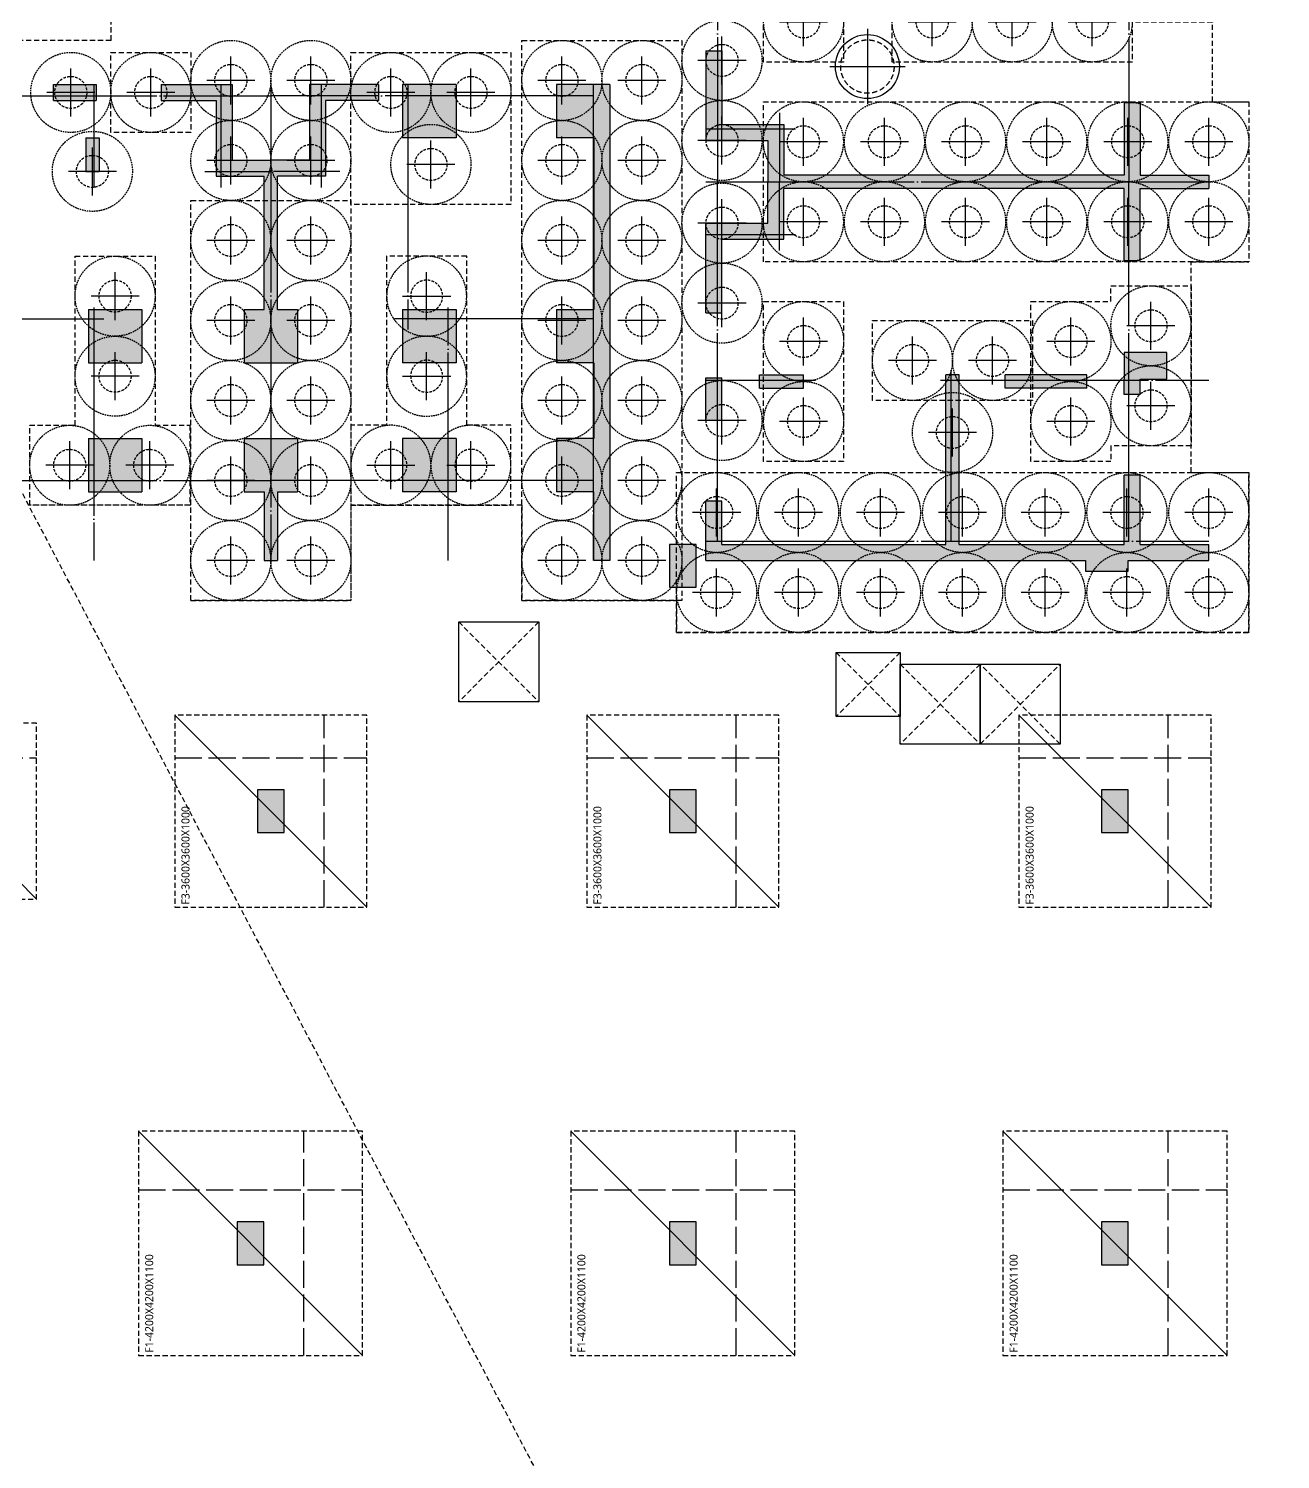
# Model space of a CAD drawing. Header units: millimetres. Extents: x 262481 to 2519995, y -394348 to 364571.
# Drawn here: x 2364985 to 2388445, y 108732 to 135553 of the extents above; entities that cross this region are included whole.
import ezdxf
from ezdxf.enums import TextEntityAlignment as Align

# ---------------------------------------------------------------- set-up
doc = ezdxf.new("R2010")
doc.units = ezdxf.units.MM
doc.header["$LTSCALE"] = 65
for name, pattern in [('XS-기초$0$CEN', [62, 60, -1, 0, -1]), ('XS-기초$0$HID', [2.3, 1.5, -0.8]), ('XS-기초$0$HID2', [7.5, 6, -1.5])]:
    doc.linetypes.add(name, pattern=pattern)
doc.layers.add('XS-기초$0$0106', color=30, linetype='XS-기초$0$HID', plot=False)
doc.layers.add('XS-기초$0$DEFPOINT', color=144, linetype='Continuous', plot=False)
for name, color, linetype in [('XS-기초$0$252', 252, 'Continuous'), ('XS-기초$0$BAR-B', 2, 'XS-기초$0$HID2'), ('XS-기초$0$CEN', 1, 'XS-기초$0$CEN'), ('XS-기초$0$MAT', 3, 'XS-기초$0$HID'), ('XS-기초$0$PILE', 3, 'XS-기초$0$HID'), ('XS-기초$0$WALL', 11, 'Continuous'), ('XS-기초$0$기초연단', 3, 'Continuous'), ('XS-기초$0$보강구간', 6, 'XS-기초$0$HID'), ('XS-기초$0$집수정', 21, 'Continuous'), ('XS-기초$0$집수정-영구', 1, 'Continuous'), ('XS-기초$0$집수정-우수', 6, 'Continuous'), ('XS-기초$0$집수정-주동', 21, 'Continuous')]:
    doc.layers.add(name, color=color, linetype=linetype)
doc.styles.add('XS-기초$0$맑은고딕', font='malgun.ttf')

# ---------------------------------------------------------------- blocks, each defined once
blk = doc.blocks.new('XS-기초$0$A$C762E058C')
at = {"layer": 'XS-기초$0$252'}
h = blk.add_hatch(color=256, dxfattribs=at)
h.dxf.hatch_style = 1
h.paths.add_polyline_path([(93400, -71500), (92600, -71500), (92600, -72000), (93400, -72000)])
h.paths.add_polyline_path([(85300, -71500), (84500, -71500), (84500, -72000), (85300, -72000)])
h.paths.add_polyline_path([(93400, -63400), (92600, -63400), (92600, -63900), (93400, -63900)])
h.paths.add_polyline_path([(85300, -63400), (84500, -63400), (84500, -63900), (85300, -63900)])
h.paths.add_polyline_path([(93400, -55300), (92600, -55300), (92600, -55800), (93400, -55800)])
h.paths.add_polyline_path([(85300, -55300), (84500, -55300), (84500, -55800), (85300, -55800)])
h.paths.add_polyline_path([(93400, -47200), (92600, -47200), (92600, -47700), (93400, -47700)])
h.paths.add_polyline_path([(85300, -47200), (84500, -47200), (84500, -47700), (85300, -47700)])
h.paths.add_polyline_path([(93400, -39100), (92600, -39100), (92600, -39600), (93400, -39600)])
h.paths.add_polyline_path([(85300, -39100), (84500, -39100), (84500, -39600), (85300, -39600)])
h.paths.add_polyline_path([(73650, -71500), (72850, -71500), (72850, -72000), (73650, -72000)])
h.paths.add_polyline_path([(77850, -71500), (77050, -71500), (77050, -72000), (77850, -72000)])
h.paths.add_polyline_path([(68450, -71500), (67650, -71500), (67650, -72000), (68450, -72000)])
h.paths.add_polyline_path([(73650, -63400), (72850, -63400), (72850, -63900), (73650, -63900)])
h.paths.add_polyline_path([(77850, -63400), (77050, -63400), (77050, -63900), (77850, -63900)])
h.paths.add_polyline_path([(68450, -63400), (67650, -63400), (67650, -63900), (68450, -63900)])
h.paths.add_polyline_path([(73650, -55300), (72850, -55300), (72850, -55800), (73650, -55800)])
h.paths.add_polyline_path([(77850, -55300), (77050, -55300), (77050, -55800), (77850, -55800)])
h.paths.add_polyline_path([(68450, -55300), (67650, -55300), (67650, -55800), (68450, -55800)])
h.paths.add_polyline_path([(73650, -47200), (72850, -47200), (72850, -47700), (73650, -47700)])
h.paths.add_polyline_path([(77850, -47200), (77050, -47200), (77050, -47700), (77850, -47700)])
h.paths.add_polyline_path([(68450, -47200), (67650, -47200), (67650, -47700), (68450, -47700)])
h.paths.add_polyline_path([(73650, -39100), (72850, -39100), (72850, -39600), (73650, -39600)])
h.paths.add_polyline_path([(77850, -39100), (77050, -39100), (77050, -39600), (77850, -39600)])
h.paths.add_polyline_path([(68450, -39100), (67650, -39100), (67650, -39600), (68450, -39600)])
h.paths.add_polyline_path([(73650, -22900), (72850, -22900), (72850, -23400), (73650, -23400)])
h.paths.add_polyline_path([(73650, -31000), (72850, -31000), (72850, -31500), (73650, -31500)])
h.paths.add_polyline_path([(101500, -63400), (100700, -63400), (100700, -63900), (101500, -63900)])
h.paths.add_polyline_path([(101500, -41540), (100700, -41540), (100700, -42040), (101500, -42040)])
h.paths.add_polyline_path([(101500, -35500), (100700, -35500), (100700, -36000), (101500, -36000)])
h.paths.add_polyline_path([(101500, -29350), (100700, -29350), (100700, -29850), (101500, -29850)])
h.paths.add_polyline_path([(101500, -22900), (100700, -22900), (100700, -23400), (101500, -23400)])
h.paths.add_polyline_path([(68450, -22900), (67650, -22900), (67650, -23400), (68450, -23400)])
h.paths.add_polyline_path([(77850, -22900), (77050, -22900), (77050, -23400), (77850, -23400)])
h.paths.add_polyline_path([(85300, -22900), (84500, -22900), (84500, -23400), (85300, -23400)])
h.paths.add_polyline_path([(93400, -31000), (92600, -31000), (92600, -31500), (93400, -31500)])
h.paths.add_polyline_path([(77850, -31000), (77050, -31000), (77050, -31500), (77850, -31500)])
h.paths.add_polyline_path([(85300, -31000), (84500, -31000), (84500, -31500), (85300, -31500)])
h.paths.add_polyline_path([(93400, -22900), (92600, -22900), (92600, -23400), (93400, -23400)])
h.paths.add_polyline_path([(68450, -31000), (67650, -31000), (67650, -31500), (68450, -31500)])
h.paths.add_polyline_path([(101500, -47580), (100700, -47580), (100700, -48080), (101500, -48080)])
h.paths.add_polyline_path([(101500, -55300), (100700, -55300), (100700, -55800), (101500, -55800)])
h.paths.add_polyline_path([(101700, -72000), (101700, -71200), (101200, -71200), (101200, -72000)])
h.paths.add_polyline_path([(125700, -72000), (125700, -71200), (125200, -71200), (125200, -72000)])
h.paths.add_polyline_path([(117700, -72000), (117700, -71200), (117200, -71200), (117200, -72000)])
h.paths.add_polyline_path([(109700, -72000), (109700, -71200), (109200, -71200), (109200, -72000)])
h.paths.add_polyline_path([(136755, -71500), (135955, -71500), (135955, -72000), (136755, -72000)])
h.paths.add_polyline_path([(144555, -71500), (143755, -71500), (143755, -72000), (144555, -72000)])
h.paths.add_polyline_path([(133700, -72000), (133700, -71200), (133200, -71200), (133200, -72000)])
h = blk.add_hatch(color=256, dxfattribs=at)
h.dxf.hatch_style = 1
h.paths.add_polyline_path([(124805, -55785), (124805, -55985), (123925, -55985), (123925, -56285), (125305, -56285), (125305, -57445), (126255, -57445), (126255, -63825), (124900, -63825), (124900, -64125), (125200, -64125), (125200, -64625), (125700, -64625), (125700, -64125), (126255, -64125), (126255, -65410), (126505, -65410), (126505, -64125), (127860, -64125), (127860, -63825), (126505, -63825), (126505, -57445), (127455, -57445), (127455, -56285), (128835, -56285), (128835, -55985), (127155, -55985), (127155, -57145), (126380, -57145), (125605, -57145), (125605, -55985), (125605, -55785)])
h.paths.add_polyline_path([(106100, -55300), (105300, -55300), (105300, -55800), (106100, -55800)])
h.paths.add_polyline_path([(105600, -63900), (105800, -63900), (105800, -65410), (106100, -65410), (106100, -64125), (107400, -64125), (107400, -63825), (106100, -63825), (106100, -60730), (109280, -60730), (109280, -60480), (106100, -60480), (106100, -56285), (106915, -56285), (106915, -55985), (105800, -55985), (105800, -63100), (105600, -63100)])
h.paths.add_polyline_path([(133680, -63250), (133480, -63250), (133480, -55950), (133680, -55950), (133680, -55150), (133480, -55150), (133480, -54495), (133180, -54495), (133180, -55985), (132365, -55985), (132365, -56285), (133180, -56285), (133180, -60480), (130000, -60480), (130000, -60730), (133180, -60730), (133180, -63825), (131880, -63825), (131880, -64125), (133180, -64125), (133180, -65410), (133480, -65410), (133480, -64050), (133680, -64050)])
h.paths.add_polyline_path([(117700, -64625), (117700, -63825), (117200, -63825), (117200, -64625)], flags=17)
h.paths.add_polyline_path([(109700, -63825), (109200, -63825), (108910, -63825), (108910, -64125), (109200, -64125), (109200, -64625), (109700, -64625)])
h.paths.add_polyline_path([(124075, -54635), (124375, -54635), (124375, -46185), (117850, -46185), (117850, -45985), (117050, -45985), (117050, -46185), (116075, -46185), (116075, -46485), (116525, -46485), (116525, -49385), (116825, -49385), (116825, -46485), (121375, -46485), (121375, -49085), (117935, -49085), (117935, -49385), (121850, -49385), (121850, -49085), (121675, -49085), (121675, -46485), (124075, -46485), (124075, -49085), (123420, -49085), (123420, -49385), (124075, -49385), (124075, -51585), (123475, -51585), (123475, -51885), (124075, -51885), (124075, -54185), (119175, -54185), (119175, -51885), (119875, -51885), (119875, -51585), (118875, -51585), (118875, -54185), (116525, -54185), (116525, -54485), (124075, -54485)])
h.paths.add_polyline_path([(120965, -51885), (122285, -51885), (122285, -51585), (120965, -51585)], flags=17)
h.paths.add_polyline_path([(114725, -53185), (113725, -53185), (113725, -53885), (110505, -53885), (110505, -53185), (109505, -53185), (109505, -53885), (108085, -53885), (108085, -53185), (107085, -53185), (107085, -53885), (105800, -53885), (105800, -54185), (114725, -54185)])
h.paths.add_polyline_path([(113025, -65410), (112775, -65410), (112775, -64125), (111420, -64125), (111420, -63825), (112775, -63825), (112775, -57445), (111825, -57445), (111825, -56285), (110445, -56285), (110445, -55985), (112125, -55985), (112125, -57145), (112900, -57145), (113675, -57145), (113675, -55985), (115355, -55985), (115355, -56285), (113975, -56285), (113975, -57445), (113025, -57445), (113025, -63825), (114380, -63825), (114380, -64125), (113025, -64125)])
h.paths.add_polyline_path([(119765, -65410), (119515, -65410), (119515, -64125), (118400, -64125), (118400, -63825), (119515, -63825), (119515, -60730), (116520, -60730), (116520, -60480), (119515, -60480), (119515, -56285), (118885, -56285), (118885, -55985), (119640, -55985), (120395, -55985), (120395, -56285), (119765, -56285), (119765, -60480), (122760, -60480), (122760, -60730), (119765, -60730), (119765, -63825), (120880, -63825), (120880, -64125), (119765, -64125)])
h.paths.add_polyline_path([(122390, -64125), (122390, -63825), (122790, -63825), (122790, -64125)])
h.paths.add_polyline_path([(122510, -63125), (122760, -63125), (122760, -61590), (122510, -61590)], flags=17)
h.paths.add_polyline_path([(122510, -56985), (122760, -56985), (122760, -57815), (122510, -57815)], flags=17)
h.paths.add_polyline_path([(121905, -56285), (122705, -56285), (122705, -55985), (121905, -55985)])
h.paths.add_polyline_path([(130370, -64125), (130370, -63825), (129970, -63825), (129970, -64125)])
h.paths.add_polyline_path([(130250, -63125), (130000, -63125), (130000, -61590), (130250, -61590)])
h.paths.add_polyline_path([(130250, -56985), (130000, -56985), (130000, -57815), (130250, -57815)])
h.paths.add_polyline_path([(130855, -56285), (130055, -56285), (130055, -55985), (130855, -55985)], flags=17)
h.paths.add_polyline_path([(116890, -64125), (116890, -63825), (116490, -63825), (116490, -64125)])
h.paths.add_polyline_path([(116770, -63125), (116520, -63125), (116520, -61590), (116770, -61590)])
h.paths.add_polyline_path([(116770, -56985), (116520, -56985), (116520, -57815), (116770, -57815)])
h.paths.add_polyline_path([(117375, -56285), (116575, -56285), (116575, -55985), (117375, -55985)])
h.paths.add_polyline_path([(109030, -63125), (109280, -63125), (109280, -61590), (109030, -61590)], flags=17)
h.paths.add_polyline_path([(109030, -56985), (109280, -56985), (109280, -57815), (109030, -57815)], flags=17)
h.paths.add_polyline_path([(108425, -56285), (109225, -56285), (109225, -55985), (108425, -55985)])
h.paths.add_polyline_path([(125850, -47200), (125050, -47200), (125050, -47700), (125850, -47700)])
h.paths.add_polyline_path([(114725, -50300), (113725, -50300), (113725, -51300), (114725, -51300)])
h.paths.add_polyline_path([(110505, -50300), (109505, -50300), (109505, -51300), (110505, -51300)])
h.paths.add_polyline_path([(108085, -50300), (107085, -50300), (107085, -51300), (108085, -51300)])
h.paths.add_polyline_path([(110505, -45410), (109505, -45410), (109505, -44410), (110505, -44410)])
h.paths.add_polyline_path([(108085, -45410), (107085, -45410), (107085, -44410), (108085, -44410)])
h.paths.add_polyline_path([(110505, -48330), (109505, -48330), (109505, -47330), (110505, -47330), (110505, -47705), (113005, -47705), (113005, -46805), (114425, -46805), (114425, -45775), (114725, -45775), (114725, -47105), (113305, -47105), (113305, -47830), (113305, -48555), (114725, -48555), (114725, -49850), (114425, -49850), (114425, -48855), (113005, -48855), (113005, -47955), (110505, -47955)])
h.paths.add_polyline_path([(108085, -48330), (107085, -48330), (107085, -47955), (105800, -47955), (105800, -47705), (107085, -47705), (107085, -47330), (108085, -47330)])
h.paths.add_polyline_path([(113725, -44360), (113725, -44610), (113095, -44610), (113095, -44360)])
h.paths.add_polyline_path([(114425, -43755), (114425, -44555), (114725, -44555), (114725, -43755)])
h.paths.add_polyline_path([(133850, -47200), (133050, -47200), (133050, -47700), (133850, -47700)])
h.paths.add_polyline_path([(125850, -39100), (125050, -39100), (125050, -39600), (125850, -39600)])
h.paths.add_polyline_path([(117850, -39100), (117050, -39100), (117050, -39600), (117850, -39600)], flags=17)
h.paths.add_polyline_path([(117485, -34200), (117485, -34500), (118975, -34500), (118975, -36300), (116075, -36300), (116075, -36600), (119275, -36600), (119275, -29350), (105800, -29350), (105800, -29650), (107085, -29650), (107085, -30350), (108085, -30350), (108085, -29650), (109505, -29650), (109505, -30350), (110505, -30350), (110505, -29650), (114425, -29650), (114425, -30465), (114725, -30465), (114725, -29650), (116075, -29650), (116075, -35190), (116375, -35190), (116375, -29650), (118975, -29650), (118975, -34200)])
h.paths.add_polyline_path([(110505, -41290), (109505, -41290), (109505, -42290), (110505, -42290), (110505, -41915), (114425, -41915), (114425, -42545), (114725, -42545), (114725, -41790), (114725, -41035), (114425, -41035), (114425, -41665), (110505, -41665)])
h.paths.add_polyline_path([(108085, -41290), (107085, -41290), (107085, -41665), (105800, -41665), (105800, -41915), (107085, -41915), (107085, -42290), (108085, -42290)])
h.paths.add_polyline_path([(110505, -38170), (109505, -38170), (109505, -39170), (110505, -39170)])
h.paths.add_polyline_path([(108085, -38170), (107085, -38170), (107085, -39170), (108085, -39170)])
h.paths.add_polyline_path([(110505, -36250), (109505, -36250), (109505, -35250), (110505, -35250), (110505, -35625), (113005, -35625), (113005, -34725), (114425, -34725), (114425, -33695), (114725, -33695), (114725, -35025), (113305, -35025), (113305, -35750), (113305, -36475), (114725, -36475), (114725, -37805), (114425, -37805), (114425, -36775), (113005, -36775), (113005, -35875), (110505, -35875)])
h.paths.add_polyline_path([(108085, -36250), (107085, -36250), (107085, -35875), (105800, -35875), (105800, -35625), (107085, -35625), (107085, -35250), (108085, -35250)])
h.paths.add_polyline_path([(110505, -33330), (109505, -33330), (109505, -32330), (110505, -32330)], flags=17)
h.paths.add_polyline_path([(108085, -33330), (107085, -33330), (107085, -32330), (108085, -32330)], flags=17)
h.paths.add_polyline_path([(113725, -39220), (113725, -38970), (113095, -38970), (113095, -39220)])
h.paths.add_polyline_path([(114425, -39825), (114425, -39025), (114725, -39025), (114725, -39825)])
h.paths.add_polyline_path([(113725, -32280), (113725, -32530), (113095, -32530), (113095, -32280)], flags=17)
h.paths.add_polyline_path([(114425, -31675), (114425, -32475), (114725, -32475), (114725, -31675)], flags=17)
edge = h.paths.add_edge_path()
edge.add_line((121375, -49385), (121850, -49385))
edge.add_line((116075, -34200), (116075, -34500))
blk = doc.blocks.new('XS-기초$0$집수정-주동')
at = {"layer": 'XS-기초$0$집수정-주동'}
for p, q in [((0, 707), (0, -707)), ((707, 0), (-707, 0))]:
    blk.add_line(p, q, dxfattribs=at)
blk.add_circle((0, 0), 600, dxfattribs=at)
at = {"layer": 'XS-기초$0$집수정-주동', "linetype": 'XS-기초$0$HID'}
blk.add_circle((0, 0), 500, dxfattribs=at)
blk = doc.blocks.new('XS-기초$0$PILE-600')
at = {"layer": 'XS-기초$0$DEFPOINT', "color": 173, "linetype": 'XS-기초$0$HID', "ltscale": 0.3}
blk.add_circle((0, 0), 750, dxfattribs=at)
at = {"layer": 'XS-기초$0$PILE', "linetype": 'Continuous'}
for p, q in [((0, -450), (0, 450)), ((-450, 0), (450, 0))]:
    blk.add_line(p, q, dxfattribs=at)
at = {"layer": 'XS-기초$0$PILE', "ltscale": 0.5}
blk.add_circle((0, 0), 300, dxfattribs=at)
blk = doc.blocks.new('XS-기초$0$F1')
at = {"layer": 'XS-기초$0$BAR-B', "ltscale": 1.3}
for p, q in [((1000, 2100), (1000, -2100)), ((-2100, -1000), (2100, -1000))]:
    blk.add_line(p, q, dxfattribs=at)
at = {"layer": 'XS-기초$0$DEFPOINT'}
blk.add_line((2100, 2100), (-2100, -2100), dxfattribs=at)
at = {"layer": 'XS-기초$0$MAT', "linetype": 'XS-기초$0$HID'}
blk.add_lwpolyline([(-2100, -2100), (2100, -2100), (2100, 2100), (-2100, 2100)], close=True, dxfattribs=at)
at = {"layer": 'XS-기초$0$DEFPOINT', "color": 1, "style": 'XS-기초$0$맑은고딕'}
blk.add_text('F1-4200X4200X1100', height=150, dxfattribs=at).set_placement((-2050, 1900), align=Align.MIDDLE_LEFT)
blk = doc.blocks.new('XS-기초$0$F4')
at = {"layer": 'XS-기초$0$BAR-B', "ltscale": 1.3}
for p, q in [((1000, 1650), (1000, -1650)), ((-1650, -1000), (1650, -1000))]:
    blk.add_line(p, q, dxfattribs=at)
at = {"layer": 'XS-기초$0$DEFPOINT'}
blk.add_line((1650, 1650), (-1650, -1650), dxfattribs=at)
at = {"layer": 'XS-기초$0$MAT', "linetype": 'XS-기초$0$HID'}
blk.add_lwpolyline([(-1650, -1650), (1650, -1650), (1650, 1650), (-1650, 1650)], close=True, dxfattribs=at)
at = {"layer": 'XS-기초$0$DEFPOINT', "color": 1, "style": 'XS-기초$0$맑은고딕'}
blk.add_text('F4-3300X3300X900', height=150, dxfattribs=at).set_placement((-1600, 1450), align=Align.MIDDLE_LEFT)
blk = doc.blocks.new('XS-기초$0$F3')
at = {"layer": 'XS-기초$0$BAR-B', "ltscale": 1.3}
for p, q in [((1000, 1800), (1000, -1800)), ((-1800, -1000), (1800, -1000))]:
    blk.add_line(p, q, dxfattribs=at)
at = {"layer": 'XS-기초$0$DEFPOINT'}
blk.add_line((1800, 1800), (-1800, -1800), dxfattribs=at)
at = {"layer": 'XS-기초$0$MAT', "linetype": 'XS-기초$0$HID'}
blk.add_lwpolyline([(-1800, -1800), (1800, -1800), (1800, 1800), (-1800, 1800)], close=True, dxfattribs=at)
at = {"layer": 'XS-기초$0$DEFPOINT', "color": 1, "style": 'XS-기초$0$맑은고딕'}
blk.add_text('F3-3600X3600X1000', height=150, dxfattribs=at).set_placement((-1750, 1600), align=Align.MIDDLE_LEFT)
blk = doc.blocks.new('XS-기초$0$집수정-1.5x1.5-영구')
at = {"layer": 'XS-기초$0$집수정-영구', "linetype": 'XS-기초$0$HID'}
for p, q in [((1500, 0), (0, 1500)), ((0, 0), (1500, 1500))]:
    blk.add_line(p, q, dxfattribs=at)
at = {"layer": 'XS-기초$0$집수정-영구'}
blk.add_lwpolyline([(0, 0), (0, 1500), (1500, 1500), (1500, 0)], close=True, dxfattribs=at)
blk = doc.blocks.new('XS-기초$0$영구집수정')
at = {"layer": 'XS-기초$0$집수정-영구', "rotation": 270}
blk.add_blockref('XS-기초$0$집수정-1.5x1.5-영구', (102355, -61125), dxfattribs=at)
blk = doc.blocks.new('XS-기초$0$집수정-1.2x1.2')
at = {"layer": 'XS-기초$0$집수정'}
for p, q in [((0, 0), (0, 1200)), ((0, 1200), (1200, 1200)), ((1200, 1200), (1200, 0)), ((1200, 0), (0, 0))]:
    blk.add_line(p, q, dxfattribs=at)
at = {"layer": 'XS-기초$0$집수정', "linetype": 'XS-기초$0$HID'}
for p, q in [((0, 0), (1200, 1200)), ((0, 1200), (1200, 0))]:
    blk.add_line(p, q, dxfattribs=at)

msp = doc.modelspace()

# ---------------------------------------------------------------- linework, layer by layer
at = {"layer": 'XS-기초$0$0106'}
msp.add_line((2414040.9, 33322.8), (2239870.6, 364570.9), dxfattribs=at)
at = {"layer": 'XS-기초$0$CEN'}
for p, q in [((2377895.4, 139422.3), (2377895.4, 132682.3)), ((2385605.4, 139422.3), (2385605.4, 132682.3)), ((2366205.4, 134507.3), (2366205.4, 132572.3)), ((2368585.4, 134507.3), (2368585.4, 132572.3)), ((2369525.4, 134507.3), (2369525.4, 125582.3)), ((2369525.4, 134507.3), (2369525.4, 125582.3)), ((2370465.4, 134507.3), (2370465.4, 132572.3)), ((2372090.4, 134507.3), (2372090.4, 129912.3)), ((2375565.4, 134507.3), (2375565.4, 125582.3)), ((2363485.4, 134292.3), (2369525.4, 134292.3)), ((2375565.4, 134292.3), (2369525.4, 134292.3)), ((2379055.4, 133972.3), (2379055.4, 132682.3)), ((2377680.4, 133672.3), (2379355.4, 133672.3)), ((2368285.4, 132872.3), (2369525.4, 132872.3)), ((2370815.4, 132872.3), (2369575.4, 132872.3)), ((2377680.4, 132682.3), (2387105.4, 132682.3)), ((2377680.4, 132682.3), (2387105.4, 132682.3)), ((2377895.4, 125942.3), (2377895.4, 132682.3)), ((2379055.4, 131392.3), (2379055.4, 132682.3)), ((2385605.4, 125942.3), (2385605.4, 132682.3)), ((2377680.4, 131692.3), (2379355.4, 131692.3)), ((2363485.4, 130112.3), (2366395.4, 130112.3)), ((2366205.4, 130322.3), (2366205.4, 125582.3)), ((2375565.4, 130112.3), (2371845.4, 130112.3)), ((2372845.4, 125582.3), (2372845.4, 130322.3)), ((2382275.4, 125942.3), (2382275.4, 129152.3)), ((2377680.4, 128962.3), (2379730.1, 128962.3)), ((2382075.4, 128962.3), (2387105.4, 128962.3)), ((2363485.4, 127082.3), (2369525.4, 127082.3)), ((2375565.4, 127082.3), (2369525.4, 127082.3)), ((2377680.4, 125942.3), (2387105.4, 125942.3))]:
    msp.add_line(p, q, dxfattribs=at)
at = {"layer": 'XS-기초$0$WALL'}
for p, q in [((2377680.4, 135137.3), (2377980.4, 135137.3)), ((2377680.4, 135137.3), (2377680.4, 133457.3)), ((2377980.4, 135137.3), (2377980.4, 133757.3)), ((2365450.4, 134207.3), (2365450.4, 134507.3)), ((2365450.4, 134507.3), (2366250.4, 134507.3)), ((2366250.4, 134507.3), (2366250.4, 134207.3)), ((2367470.4, 134507.3), (2367470.4, 134207.3)), ((2367470.4, 134507.3), (2368800.4, 134507.3)), ((2368800.4, 134507.3), (2368800.4, 133087.3)), ((2371545.4, 134507.3), (2370250.4, 134507.3)), ((2370250.4, 134507.3), (2370250.4, 133087.3)), ((2371545.4, 134507.3), (2371545.4, 134207.3)), ((2372995.4, 134507.3), (2371995.4, 134507.3)), ((2371995.4, 134507.3), (2371995.4, 133507.3)), ((2372995.4, 134507.3), (2372995.4, 133507.3)), ((2375880.4, 134507.3), (2374880.4, 134507.3)), ((2374880.4, 134507.3), (2374880.4, 133507.3)), ((2375880.4, 134507.3), (2375880.4, 125582.3)), ((2365450.4, 134207.3), (2366250.4, 134207.3)), ((2367470.4, 134207.3), (2368500.4, 134207.3)), ((2368500.4, 134207.3), (2368500.4, 132787.3)), ((2371545.4, 134207.3), (2370550.4, 134207.3)), ((2370550.4, 134207.3), (2370550.4, 132787.3)), ((2385520.4, 134162.3), (2385520.4, 132807.3)), ((2385820.4, 134162.3), (2385520.4, 134162.3)), ((2385820.4, 134162.3), (2385820.4, 132807.3)), ((2377980.4, 133757.3), (2379140.4, 133757.3)), ((2379140.4, 133757.3), (2379140.4, 132807.3)), ((2366055.4, 133507.3), (2366055.4, 132877.3)), ((2366055.4, 133507.3), (2366305.4, 133507.3)), ((2366305.4, 133507.3), (2366305.4, 132877.3)), ((2372995.4, 133507.3), (2371995.4, 133507.3)), ((2375580.4, 133507.3), (2374880.4, 133507.3)), ((2375580.4, 133507.3), (2375580.4, 130287.3)), ((2377680.4, 133457.3), (2378840.4, 133457.3)), ((2378840.4, 133457.3), (2378840.4, 132682.3)), ((2368800.4, 133087.3), (2369525.4, 133087.3)), ((2370250.4, 133087.3), (2369525.4, 133087.3)), ((2366055.4, 132877.3), (2366305.4, 132877.3)), ((2368500.4, 132787.3), (2369400.4, 132787.3)), ((2369400.4, 130287.3), (2369400.4, 132787.3)), ((2370550.4, 132787.3), (2369650.4, 132787.3)), ((2369650.4, 130287.3), (2369650.4, 132787.3)), ((2385520.4, 132807.3), (2379140.4, 132807.3)), ((2385820.4, 132807.3), (2387105.4, 132807.3)), ((2387105.4, 132807.3), (2387105.4, 132557.3)), ((2378840.4, 131907.3), (2378840.4, 132682.3)), ((2385520.4, 132557.3), (2379140.4, 132557.3)), ((2379140.4, 131607.3), (2379140.4, 132557.3)), ((2385520.4, 131202.3), (2385520.4, 132557.3)), ((2385820.4, 131202.3), (2385820.4, 132557.3)), ((2385820.4, 132557.3), (2387105.4, 132557.3)), ((2377680.4, 130227.3), (2377680.4, 131907.3)), ((2377680.4, 131907.3), (2378840.4, 131907.3)), ((2377980.4, 130227.3), (2377980.4, 131607.3)), ((2377980.4, 131607.3), (2379140.4, 131607.3)), ((2385820.4, 131202.3), (2385520.4, 131202.3)), ((2366105.4, 130287.3), (2367105.4, 130287.3)), ((2366105.4, 130287.3), (2366105.4, 129287.3)), ((2367105.4, 130287.3), (2367105.4, 129287.3)), ((2369025.4, 130287.3), (2369400.4, 130287.3)), ((2369025.4, 130287.3), (2369025.4, 129287.3)), ((2369650.4, 130287.3), (2370025.4, 130287.3)), ((2370025.4, 130287.3), (2370025.4, 129287.3)), ((2371995.4, 130287.3), (2372995.4, 130287.3)), ((2371995.4, 130287.3), (2371995.4, 129287.3)), ((2372995.4, 130287.3), (2372995.4, 129287.3)), ((2374880.4, 130287.3), (2375580.4, 130287.3)), ((2374880.4, 130287.3), (2374880.4, 129287.3)), ((2377680.4, 130227.3), (2377980.4, 130227.3)), ((2366105.4, 129287.3), (2367105.4, 129287.3)), ((2369025.4, 129287.3), (2370025.4, 129287.3)), ((2372995.4, 129287.3), (2371995.4, 129287.3)), ((2375580.4, 129287.3), (2374880.4, 129287.3)), ((2375580.4, 129287.3), (2375580.4, 127867.3)), ((2386320.4, 129482.3), (2385520.4, 129482.3)), ((2385520.4, 129482.3), (2385520.4, 128982.3)), ((2386320.4, 128982.3), (2386320.4, 129482.3)), ((2378680.4, 129062.3), (2379510.4, 129062.3)), ((2378680.4, 128812.3), (2378680.4, 129062.3)), ((2379510.4, 128812.3), (2379510.4, 129062.3)), ((2382175.4, 125882.3), (2382175.4, 129062.3)), ((2382425.4, 129062.3), (2382175.4, 129062.3)), ((2382425.4, 125882.3), (2382425.4, 129062.3)), ((2384820.4, 129062.3), (2383285.4, 129062.3)), ((2383285.4, 128812.3), (2383285.4, 129062.3)), ((2384820.4, 128812.3), (2384820.4, 129062.3)), ((2377680.4, 129007.3), (2377980.4, 129007.3)), ((2377680.4, 128207.3), (2377680.4, 129007.3)), ((2377980.4, 128207.3), (2377980.4, 129007.3)), ((2378680.4, 128812.3), (2379510.4, 128812.3)), ((2384820.4, 128812.3), (2383285.4, 128812.3)), ((2385520.4, 128692.3), (2385520.4, 128982.3)), ((2385820.4, 128692.3), (2385820.4, 128982.3)), ((2385820.4, 128982.3), (2386320.4, 128982.3)), ((2385820.4, 128692.3), (2385520.4, 128692.3)), ((2377980.4, 128207.3), (2377680.4, 128207.3)), ((2366105.4, 127867.3), (2367105.4, 127867.3)), ((2366105.4, 127867.3), (2366105.4, 126867.3)), ((2367105.4, 127867.3), (2367105.4, 126867.3)), ((2369025.4, 127867.3), (2370025.4, 127867.3)), ((2369025.4, 127867.3), (2369025.4, 126867.3)), ((2370025.4, 127867.3), (2370025.4, 126867.3)), ((2372995.4, 127867.3), (2371995.4, 127867.3)), ((2371995.4, 127867.3), (2371995.4, 126867.3)), ((2372995.4, 127867.3), (2372995.4, 126867.3)), ((2374880.4, 127867.3), (2374880.4, 126867.3)), ((2375580.4, 127867.3), (2374880.4, 127867.3)), ((2385820.4, 127182.3), (2385520.4, 127182.3)), ((2385520.4, 125882.3), (2385520.4, 127182.3)), ((2385820.4, 125882.3), (2385820.4, 127182.3)), ((2366105.4, 126867.3), (2367105.4, 126867.3)), ((2369025.4, 126867.3), (2369400.4, 126867.3)), ((2369400.4, 126867.3), (2369400.4, 125582.3)), ((2369650.4, 126867.3), (2369650.4, 125582.3)), ((2369650.4, 126867.3), (2370025.4, 126867.3)), ((2372995.4, 126867.3), (2371995.4, 126867.3)), ((2375580.4, 126867.3), (2374880.4, 126867.3)), ((2375580.4, 125582.3), (2375580.4, 126867.3)), ((2377980.4, 126697.3), (2377680.4, 126697.3)), ((2377680.4, 125582.3), (2377680.4, 126697.3)), ((2377980.4, 125882.3), (2377980.4, 126697.3)), ((2377495.4, 125882.3), (2376995.4, 125882.3)), ((2376995.4, 125882.3), (2376995.4, 125082.3)), ((2377495.4, 125082.3), (2377495.4, 125882.3)), ((2377980.4, 125882.3), (2382175.4, 125882.3)), ((2382425.4, 125882.3), (2385520.4, 125882.3)), ((2385820.4, 125882.3), (2387105.4, 125882.3)), ((2387105.4, 125582.3), (2387105.4, 125882.3)), ((2369400.4, 125582.3), (2369650.4, 125582.3)), ((2375880.4, 125582.3), (2375580.4, 125582.3)), ((2377680.4, 125582.3), (2384795.4, 125582.3)), ((2384795.4, 125582.3), (2384795.4, 125382.3)), ((2385595.4, 125582.3), (2387105.4, 125582.3)), ((2385595.4, 125382.3), (2385595.4, 125582.3)), ((2384795.4, 125382.3), (2385595.4, 125382.3)), ((2376995.4, 125082.3), (2377495.4, 125082.3)), ((2369775.4, 121282.3), (2369275.4, 121282.3)), ((2369275.4, 121282.3), (2369275.4, 120482.3)), ((2369775.4, 120482.3), (2369775.4, 121282.3)), ((2377495.4, 121282.3), (2376995.4, 121282.3)), ((2376995.4, 121282.3), (2376995.4, 120482.3)), ((2377495.4, 120482.3), (2377495.4, 121282.3)), ((2385595.4, 121282.3), (2385095.4, 121282.3)), ((2385095.4, 121282.3), (2385095.4, 120482.3)), ((2385595.4, 120482.3), (2385595.4, 121282.3)), ((2369275.4, 120482.3), (2369775.4, 120482.3)), ((2376995.4, 120482.3), (2377495.4, 120482.3)), ((2385095.4, 120482.3), (2385595.4, 120482.3)), ((2369395.4, 113182.3), (2368895.4, 113182.3)), ((2368895.4, 113182.3), (2368895.4, 112382.3)), ((2369395.4, 112382.3), (2369395.4, 113182.3)), ((2377495.4, 113182.3), (2376995.4, 113182.3)), ((2376995.4, 113182.3), (2376995.4, 112382.3)), ((2377495.4, 112382.3), (2377495.4, 113182.3)), ((2385595.4, 113182.3), (2385095.4, 113182.3)), ((2385095.4, 113182.3), (2385095.4, 112382.3)), ((2385595.4, 112382.3), (2385595.4, 113182.3)), ((2368895.4, 112382.3), (2369395.4, 112382.3)), ((2376995.4, 112382.3), (2377495.4, 112382.3)), ((2385095.4, 112382.3), (2385595.4, 112382.3))]:
    msp.add_line(p, q, dxfattribs=at)
at = {"layer": 'XS-기초$0$기초연단', "linetype": 'XS-기초$0$HID'}
for p, q in [((2366530.4, 135332.3), (2366530.4, 145057.3)), ((2387170.4, 134182.3), (2387170.4, 137922.3)), ((2366530.4, 135332.3), (2358895.4, 135332.3)), ((2387170.4, 134182.3), (2387855.4, 134182.3)), ((2387855.4, 134182.3), (2387855.4, 131182.3)), ((2386770.4, 131182.3), (2387855.4, 131182.3)), ((2386770.4, 127232.3), (2386770.4, 131182.3)), ((2386770.4, 127232.3), (2387855.4, 127232.3)), ((2387855.4, 124232.3), (2387855.4, 127232.3)), ((2368025.4, 126617.3), (2364985.4, 126617.3)), ((2368025.4, 124832.3), (2368025.4, 126617.3)), ((2371025.4, 126617.3), (2371025.4, 124832.3)), ((2374230.4, 126617.3), (2371025.4, 126617.3)), ((2374230.4, 126617.3), (2374230.4, 124832.3)), ((2368025.4, 124832.3), (2371025.4, 124832.3)), ((2374230.4, 124832.3), (2377130.4, 124832.3)), ((2377130.4, 124832.3), (2377130.4, 124232.3)), ((2377130.4, 124232.3), (2387855.4, 124232.3))]:
    msp.add_line(p, q, dxfattribs=at)
at = {"layer": 'XS-기초$0$보강구간'}
for points in [[(2380260.4, 137927.3), (2380260.4, 134927.3), (2378760.4, 134927.3), (2378760.4, 137927.3)], [(2387170.4, 137982.3), (2387170.4, 135677.3), (2385670.4, 135677.3), (2385670.4, 134927.3), (2381170.4, 134927.3), (2381170.4, 137927.3), (2385670.4, 137927.3), (2385670.4, 137982.3)], [(2377230.4, 124832.3), (2374230.4, 124832.3), (2374230.4, 135332.3), (2377230.4, 135332.3)], [(2368025.4, 135107.3), (2368025.4, 133607.3), (2366525.4, 133607.3), (2366525.4, 135107.3)], [(2374025.4, 135107.3), (2374025.4, 132257.3), (2371025.4, 132257.3), (2371025.4, 135107.3)], [(2387855.4, 134182.3), (2387855.4, 131182.3), (2378755.4, 131182.3), (2378755.4, 134182.3)], [(2371025.4, 124832.3), (2368025.4, 124832.3), (2368025.4, 132332.3), (2371025.4, 132332.3)], [(2380260.4, 130437.3), (2380260.4, 127437.3), (2378760.4, 127437.3), (2378760.4, 130437.3)], [(2380800.4, 130082.3), (2383800.4, 130082.3), (2383800.4, 128582.3), (2380800.4, 128582.3)], [(2387855.4, 127232.3), (2387855.4, 124232.3), (2377130.4, 124232.3), (2377130.4, 127232.3)]]:
    msp.add_lwpolyline(points, close=True, dxfattribs=at)
for points in [[(2367355.4, 128117.3), (2368005.4, 128117.3), (2368005.4, 126617.3), (2365005.4, 126617.3), (2365005.4, 128117.3), (2365855.4, 128117.3), (2365855.4, 131287.3), (2367355.4, 131287.3), (2367355.4, 128117.3)], [(2371695.4, 128117.3), (2371025.4, 128117.3), (2371025.4, 126617.3), (2374025.4, 126617.3), (2374025.4, 128117.3), (2373195.4, 128117.3), (2373195.4, 131287.3), (2371695.4, 131287.3), (2371695.4, 128117.3)], [(2386770.4, 127732.3), (2385270.4, 127732.3), (2385270.4, 127437.3), (2383770.4, 127437.3), (2383770.4, 130437.3), (2385270.4, 130437.3), (2385270.4, 130732.3), (2386770.4, 130732.3), (2386770.4, 127732.3)]]:
    msp.add_lwpolyline(points, dxfattribs=at)
at = {"layer": 'XS-기초$0$집수정-우수', "linetype": 'XS-기초$0$HID'}
for p, q in [((2373045.4, 124432.3), (2374545.4, 122932.3)), ((2374545.4, 124432.3), (2373045.4, 122932.3)), ((2381320.4, 123637.3), (2382820.4, 122137.3)), ((2382820.4, 123637.3), (2381320.4, 122137.3))]:
    msp.add_line(p, q, dxfattribs=at)
at = {"layer": 'XS-기초$0$집수정-우수'}
for points in [[(2374545.4, 124432.3), (2374545.4, 122932.3), (2373045.4, 122932.3), (2373045.4, 124432.3)], [(2382820.4, 123637.3), (2382820.4, 122137.3), (2381320.4, 122137.3), (2381320.4, 123637.3)]]:
    msp.add_lwpolyline(points, close=True, dxfattribs=at)

# ---------------------------------------------------------------- block references
at = {"layer": 'XS-기초$0$252', "rotation": 90}
msp.add_blockref('XS-기초$0$A$C762E058C', (2321695.4, 19782.3), dxfattribs=at)
at = {"layer": 'XS-기초$0$MAT', "rotation": 90}
for name, p in [('XS-기초$0$F3', (2369525.4, 120882.3)), ('XS-기초$0$F3', (2377245.4, 120882.3)), ('XS-기초$0$F3', (2385345.4, 120882.3)), ('XS-기초$0$F4', (2363485.4, 120882.3)), ('XS-기초$0$F1', (2369145.4, 112782.3)), ('XS-기초$0$F1', (2377245.4, 112782.3)), ('XS-기초$0$F1', (2385345.4, 112782.3))]:
    msp.add_blockref(name, p, dxfattribs=at)
at = {"layer": 'XS-기초$0$PILE', "rotation": 90}
for p in [(2379510.4, 135677.3), (2381920.4, 135677.3), (2383420.4, 135677.3), (2384920.4, 135677.3), (2377980.4, 134957.3), (2368775.4, 134582.3), (2370275.4, 134582.3), (2374980.4, 134582.3), (2376480.4, 134582.3), (2365775.4, 134357.3), (2367275.4, 134357.3), (2371775.4, 134357.3), (2373275.4, 134357.3), (2377980.4, 133457.3), (2379505.4, 133432.3), (2381025.4, 133432.3), (2382545.4, 133432.3), (2384065.4, 133432.3), (2385585.4, 133432.3), (2387105.4, 133432.3), (2366180.4, 132877.3), (2368775.4, 133082.3), (2370275.4, 133082.3), (2372525.4, 133007.3), (2374980.4, 133082.3), (2376480.4, 133082.3), (2377980.4, 131907.3), (2379505.4, 131932.3), (2381025.4, 131932.3), (2382545.4, 131932.3), (2384065.4, 131932.3), (2385585.4, 131932.3), (2387105.4, 131932.3), (2368775.4, 131582.3), (2370275.4, 131582.3), (2374980.4, 131582.3), (2376480.4, 131582.3), (2366605.4, 130537.3), (2377980.4, 130407.3), (2368775.4, 130082.3), (2370275.4, 130082.3), (2374980.4, 130082.3), (2376480.4, 130082.3), (2386020.4, 129982.3), (2379510.4, 129687.3), (2384520.4, 129687.3), (2381550.4, 129332.3), (2383050.4, 129332.3), (2366605.4, 129037.3), (2368775.4, 128582.3), (2370275.4, 128582.3), (2374980.4, 128582.3), (2376480.4, 128582.3), (2386020.4, 128482.3), (2377980.4, 128207.3), (2379510.4, 128187.3), (2384520.4, 128187.3), (2382300.4, 127982.3), (2365755.4, 127367.3), (2367255.4, 127367.3), (2368775.4, 127082.3), (2370275.4, 127082.3), (2374980.4, 127082.3), (2376480.4, 127082.3), (2377880.4, 126482.3), (2379415.4, 126482.3), (2380950.4, 126482.3), (2382490.4, 126482.3), (2384035.4, 126482.3), (2385570.4, 126482.3), (2387105.4, 126482.3), (2368775.4, 125582.3), (2370275.4, 125582.3), (2374980.4, 125582.3), (2376480.4, 125582.3), (2377880.4, 124982.3), (2379415.4, 124982.3), (2380950.4, 124982.3), (2382490.4, 124982.3), (2384035.4, 124982.3), (2385570.4, 124982.3), (2387105.4, 124982.3)]:
    msp.add_blockref('XS-기초$0$PILE-600', p, dxfattribs=at)
at = {"layer": 'XS-기초$0$PILE', "xscale": -1, "rotation": 270}
for p in [(2372445.4, 130537.3), (2372445.4, 129037.3), (2371775.4, 127367.3), (2373275.4, 127367.3)]:
    msp.add_blockref('XS-기초$0$PILE-600', p, dxfattribs=at)
at = {"layer": 'XS-기초$0$집수정', "rotation": 270}
msp.add_blockref('XS-기초$0$집수정-1.2x1.2', (2380120.4, 123857.3), dxfattribs=at)
at = {"layer": 'XS-기초$0$집수정-영구', "rotation": 90}
msp.add_blockref('XS-기초$0$영구집수정', (2321695.4, 19782.3), dxfattribs=at)
at = {"layer": 'XS-기초$0$집수정-주동', "rotation": 90}
msp.add_blockref('XS-기초$0$집수정-주동', (2380705.4, 134842.3), dxfattribs=at)

doc.saveas('drawing.dxf')
